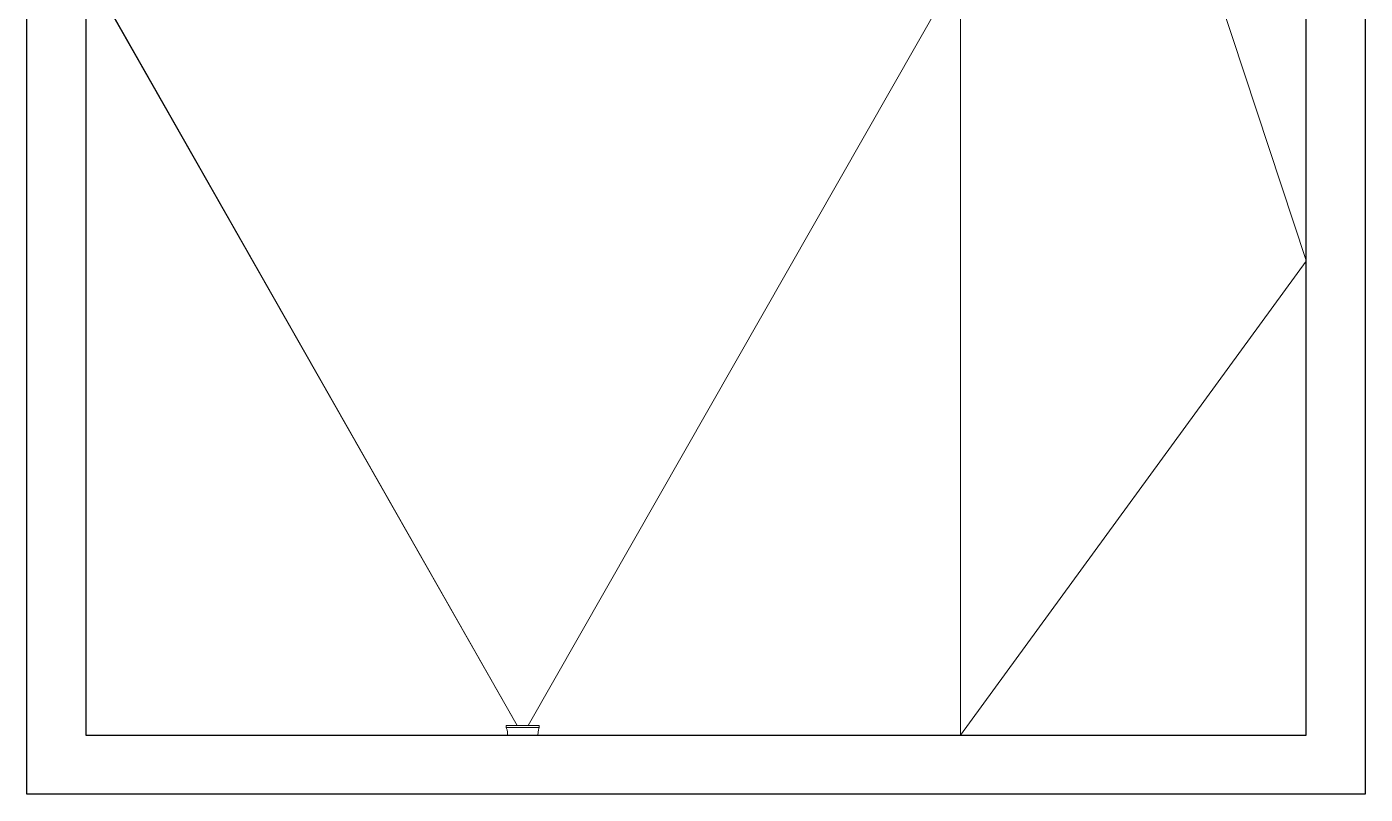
# Model space of a CAD drawing. Header units: millimetres. Extents: x -695119 to 412940, y -249585 to 622758.
# Drawn here: x 114379 to 121266, y 546572 to 550519 of the extents above; entities that cross this region are included whole.
import ezdxf

# ---------------------------------------------------------------- set-up
doc = ezdxf.new("R2010")
doc.units = ezdxf.units.MM
doc.layers.add('Крыши', color=7, linetype='Continuous', lineweight=9)
doc.layers.add('Обобщенные модели', color=8, linetype='Continuous', lineweight=18)
doc.layers.add('Стены', color=194, linetype='Continuous')

# ---------------------------------------------------------------- blocks, each defined once
blk = doc.blocks.new('Поворот - Тип-V74-План 2 этажа смеж')
at = {"layer": 'Обобщенные модели'}
for start_param, end_param in [(4.712389, 4.974188), (4.45059, 4.712389)]:
    blk.add_ellipse((127.1, 0), major_axis=(0, 50), ratio=0.309017, start_param=start_param, end_param=end_param, dxfattribs=at)
blk = doc.blocks.new('Труба - Тип-3895582-План 2 этажа смеж')
at = {"layer": 'Обобщенные модели'}
for start_param, end_param in [(4.712389, 4.974188), (4.45059, 4.712389)]:
    blk.add_ellipse((30033.2, 13145.3), major_axis=(0, 50), ratio=0.309017, start_param=start_param, end_param=end_param, dxfattribs=at)
blk = doc.blocks.new('Воронка - Тип-V75-План 2 этажа смеж')
at = {"layer": 'Обобщенные модели'}
for p, q in [((74.3, -85), (74.3, 85)), ((85, 85), (74.3, 85)), ((85, -85), (85, 85)), ((74.3, -85), (85, -85))]:
    blk.add_line(p, q, dxfattribs=at)
at = {"layer": 'Обобщенные модели', "flags": 128}
for points in [[(74.3, 85), (69.8, 82.9), (61.4, 81), (49.4, 79.4), (35, 78.2)], [(35, -78.2), (49.4, -79.4), (61.4, -81), (69.8, -82.9), (74.3, -85)]]:
    blk.add_lwpolyline(points, dxfattribs=at)

msp = doc.modelspace()

# ---------------------------------------------------------------- linework, layer by layer
at = {"layer": 'Крыши'}
for p, q in [((119183.401, 554714.544), (120961.401, 549317.197)), ((114683.401, 550819.225), (116902.895, 546926.241)), ((116902.948, 546926.241), (114683.402, 550826.241)), ((119183.401, 550826.241), (116959.907, 546926.241)), ((119183.401, 546876.241), (119183.401, 550826.241)), ((119183.401, 546876.241), (120961.401, 549314.544)), ((119183.401, 546876.241), (119183.401, 546876.241))]:
    msp.add_line(p, q, dxfattribs=at)
at = {"layer": 'Стены'}
for p, q in [((121265.401, 562082.241), (121265.401, 546572.241)), ((120961.401, 546876.241), (120961.401, 561778.241)), ((114379.401, 546572.241), (114379.401, 550823.741)), ((114683.401, 550823.741), (114683.401, 546876.241)), ((114683.401, 546876.241), (120961.401, 546876.241)), ((121265.401, 546572.241), (114379.401, 546572.241))]:
    msp.add_line(p, q, dxfattribs=at)

# ---------------------------------------------------------------- block references
at = {"layer": 'Обобщенные модели', "extrusion": (0, 0, -1), "rotation": 180}
msp.add_blockref('Поворот - Тип-V74-План 2 этажа смеж', (-121123.401, 549313.241), dxfattribs=at)
at = {"layer": 'Обобщенные модели'}
msp.add_blockref('Труба - Тип-3895582-План 2 этажа смеж', (91217.378, 536167.972), dxfattribs=at)
at = {"layer": 'Обобщенные модели', "rotation": 90.00000000000007}
msp.add_blockref('Воронка - Тип-V75-План 2 этажа смеж', (116931.401, 546841.241), dxfattribs=at)

doc.saveas('drawing.dxf')
